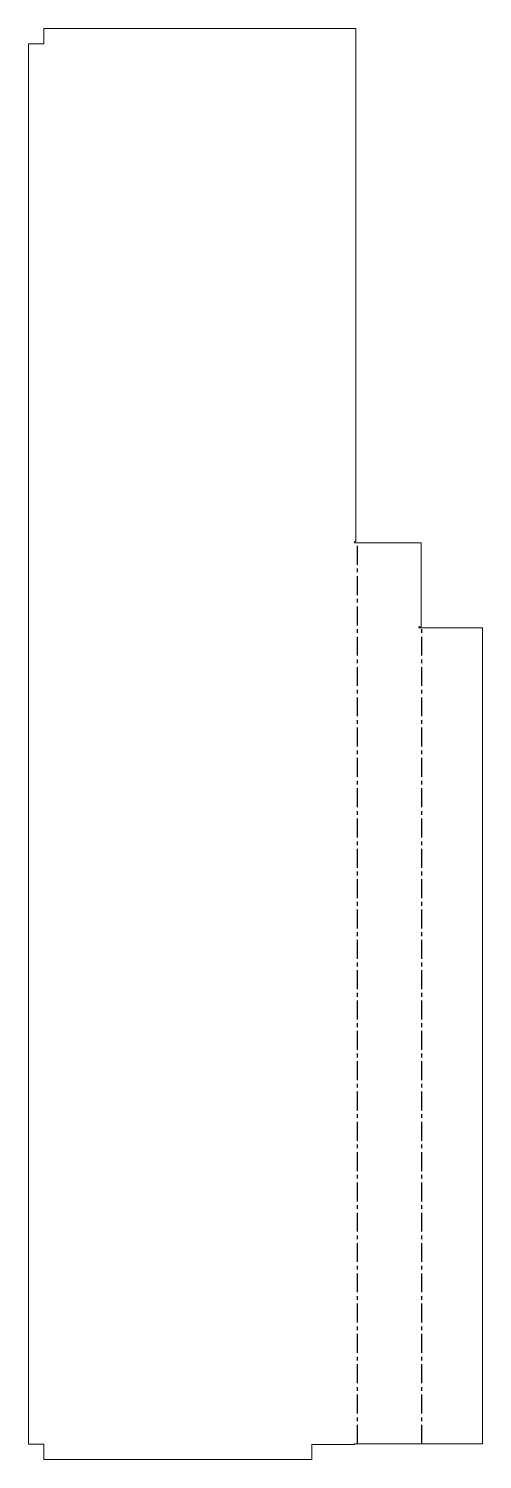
# Model space of a CAD drawing. Header units: millimetres. Extents: x -752 to -448, y -713 to 246.
import ezdxf

# ---------------------------------------------------------------- set-up
doc = ezdxf.new("R2010")
doc.units = ezdxf.units.MM
doc.linetypes.add('CENTERX2', pattern=[20.32, 12.7, -2.54, 2.54, -2.54])

msp = doc.modelspace()

# ---------------------------------------------------------------- linework, layer by layer
at = {"color": 7, "linetype": 'Continuous', "lineweight": 15}
for p, q in [((-741.6, 245.96), (-741.6, 235.76)), ((-532.64, 245.96), (-741.6, 245.96)), ((-532.64, 245.96), (-532.64, -97.87)), ((-751.8, 235.76), (-751.8, -702.84)), ((-741.6, 235.76), (-751.8, 235.76)), ((-532.64, -97.87), (-533.51, -97.87)), ((-533.51, -97.87), (-533.51, -98.74)), ((-488.86, -98.74), (-533.51, -98.74)), ((-488.86, -154.9), (-488.86, -98.74)), ((-490.46, -154.9), (-490.46, -155.77)), ((-488.86, -154.9), (-490.46, -154.9)), ((-490.46, -155.77), (-447.81, -155.77)), ((-447.81, -155.77), (-447.81, -702.64)), ((-751.8, -702.84), (-741.6, -702.84)), ((-741.6, -702.84), (-741.6, -713.04)), ((-562.1, -703.04), (-533.51, -703.04)), ((-562.1, -713.04), (-562.1, -703.04)), ((-533.51, -702.64), (-447.81, -702.64)), ((-533.51, -702.64), (-533.51, -703.04)), ((-741.6, -713.04), (-562.1, -713.04))]:
    msp.add_line(p, q, dxfattribs=at)
at = {"color": 7, "linetype": 'CENTERX2'}
for p, q in [((-531.38, -702.64), (-531.38, -98.74)), ((-488.33, -702.64), (-488.33, -155.77))]:
    msp.add_line(p, q, dxfattribs=at)

doc.saveas('drawing.dxf')
